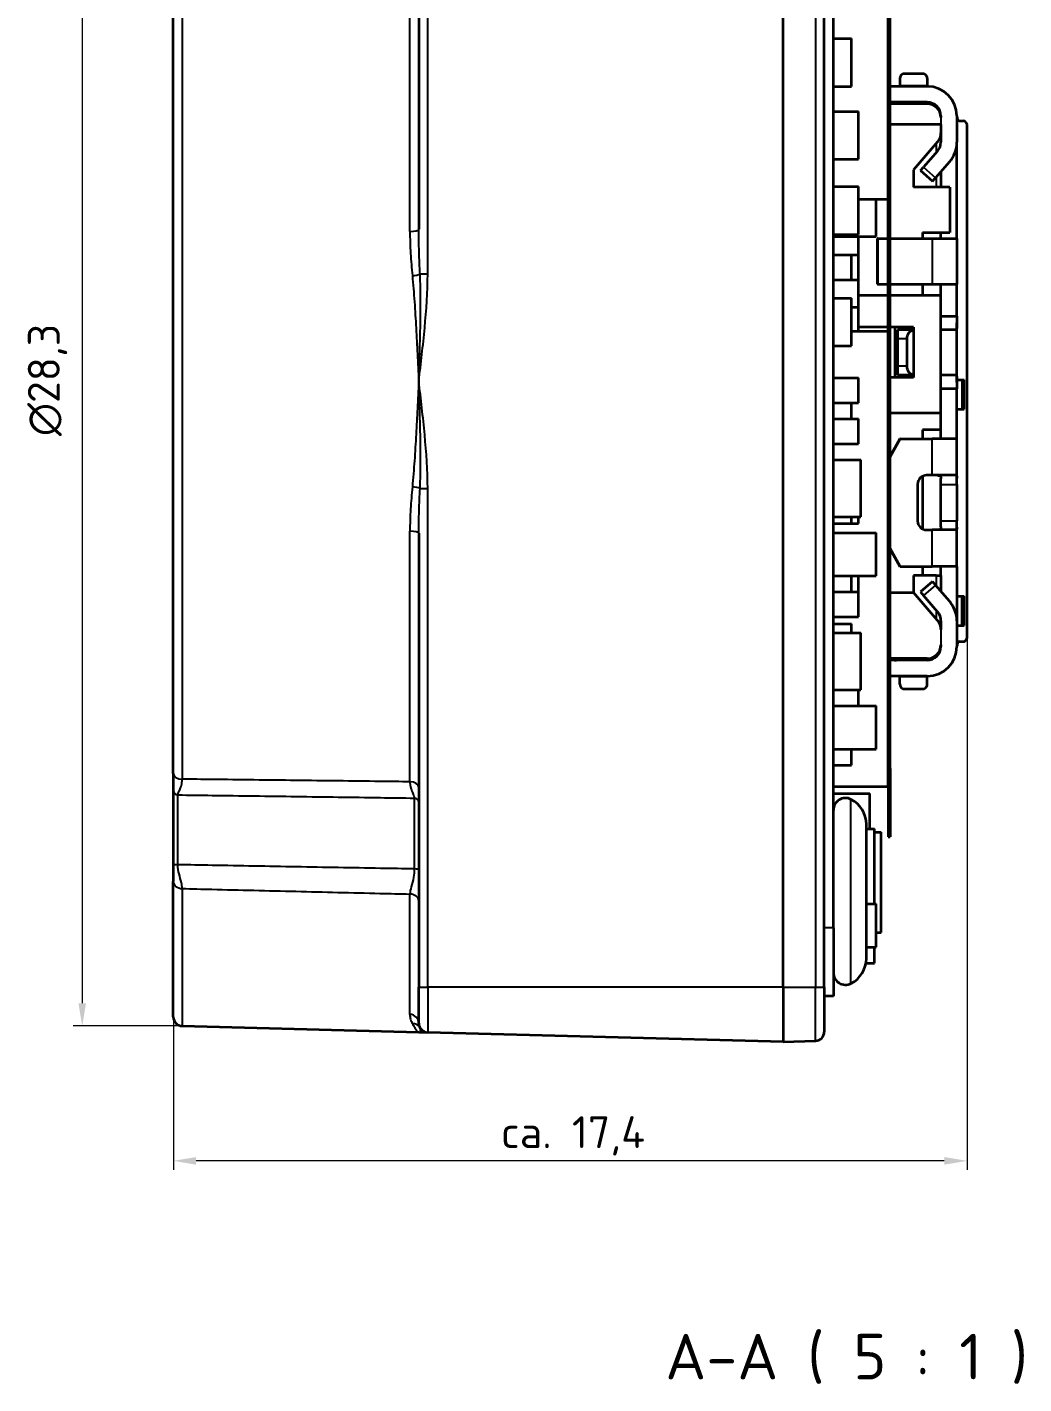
# Model space of a CAD drawing. Header units: millimetres. Extents: x 0 to 119, y 0 to 84.
# Drawn here: x 48.79 to 70.67, y 37.95 to 67.74 of the extents above; entities that cross this region are included whole.
import ezdxf

# ---------------------------------------------------------------- set-up
doc = ezdxf.new("R2010")
doc.units = ezdxf.units.MM
doc.header["$LTSCALE"] = 0.2
for name, color, linetype, lineweight in [('Bemaßung (ISO)', 7, 'Continuous', 18), ('Sichtbar (ISO)', 7, 'Continuous', 35), ('Sichtbar schmal (ISO)', 7, 'Continuous', 25), ('Symbol (ISO)', 7, 'Continuous', 18)]:
    doc.layers.add(name, color=color, linetype=linetype, lineweight=lineweight)
doc.styles.add('Bezeichnungstext (DIN)', font='isocpeur.ttf')
doc.styles.add('Notiztext (DIN)', font='isocpeur.ttf')
doc.dimstyles.new('Standard (DIN)', dxfattribs={"dimscale": 0.2, "dimtxt": 3.5, "dimasz": 2.5, "dimexe": 1, "dimexo": 0, "dimgap": 0.7, "dimtad": 1, "dimtoh": 1, "dimrnd": 1e-08, "dimtxsty": 'Notiztext (DIN)', "dimcen": 0.09, "dimdle": 10, "dimclrd": 256, "dimclre": 256, "dimclrt": 256, "dimazin": 2, "dimtfac": 0.514286, "dimtdec": 4, "dimtmove": 0, "dimatfit": 3, "dimfxl": 1, "dimtolj": 1, "dimlwd": -1, "dimlwe": -1, "dimarcsym": 0})

# ---------------------------------------------------------------- blocks, each defined once
blk = doc.blocks.new('*D20')
at = {"layer": 'Bemaßung (ISO)', "transparency": 16777216}
for p, q in [((52.191, 74.117), (49.796, 74.117)), ((49.996, 73.617), (49.996, 46.308)), ((52.191, 45.808), (49.796, 45.808))]:
    blk.add_line(p, q, dxfattribs=at)
for points in [[(49.913, 73.617), (50.079, 73.617), (49.996, 74.117)], [(49.913, 46.308), (50.079, 46.308), (49.996, 45.808)]]:
    blk.add_solid(points, dxfattribs=at)
at = {"layer": 'Defpoints', "color": 0, "transparency": 16777216}
for p in [(52.191, 74.117), (49.996, 45.808), (52.191, 45.808)]:
    blk.add_point(p, dxfattribs=at)
at = {"layer": 'Bemaßung (ISO)', "transparency": 16777216, "insert": (48.803, 58.76), "char_height": 0.7, "attachment_point": 1, "rotation": 90, "style": 'Notiztext (DIN)'}
blk.add_mtext('\\A1;\\fAIGDT|b0|i0;\\H0.7000;n\\fISOCPEUR|b0|i0;\\H0.7000;28,3', dxfattribs=at)
blk = doc.blocks.new('*D21')
at = {"layer": 'Bemaßung (ISO)', "transparency": 16777216}
for p, q in [((69.419, 54.327), (69.419, 42.647)), ((51.996, 46.008), (51.996, 42.647)), ((68.919, 42.847), (52.496, 42.847))]:
    blk.add_line(p, q, dxfattribs=at)
for points in [[(52.496, 42.93), (52.496, 42.763), (51.996, 42.847)], [(68.919, 42.93), (68.919, 42.763), (69.419, 42.847)]]:
    blk.add_solid(points, dxfattribs=at)
at = {"layer": 'Defpoints', "color": 0, "transparency": 16777216}
for p in [(69.419, 54.327), (51.996, 46.008), (51.996, 42.847)]:
    blk.add_point(p, dxfattribs=at)
at = {"layer": 'Bemaßung (ISO)', "transparency": 16777216, "insert": (59.185, 43.827), "char_height": 0.7, "attachment_point": 1, "style": 'Notiztext (DIN)'}
blk.add_mtext('\\A1;ca. 17,4', dxfattribs=at)

msp = doc.modelspace()

# ---------------------------------------------------------------- linework, layer by layer
at = {"layer": 'Sichtbar (ISO)'}
for p, q in [((57.3839, 73.2625), (57.3839, 63.2997)), ((65.3839, 46.6625), (65.3839, 73.2625)), ((66.2839, 46.6625), (66.2839, 73.2625)), ((66.4839, 47.9625), (66.4839, 71.9625)), ((67.6839, 63.9625), (67.6839, 71.9625)), ((51.9959, 51.3504), (51.9959, 68.5746)), ((67.7339, 51.4625), (67.7339, 68.4625)), ((66.4839, 67.4875), (66.8839, 67.4875)), ((66.8839, 66.4375), (66.8839, 67.4875)), ((66.4839, 66.4375), (66.8839, 66.4375)), ((68.5439, 66.4375), (67.7339, 66.4375)), ((67.9439, 66.6151), (67.9439, 66.4502)), ((67.9439, 66.4502), (67.9439, 66.4375)), ((68.4804, 66.7125), (68.0075, 66.7125)), ((68.5439, 66.6151), (68.5439, 66.4502)), ((68.5439, 66.4502), (68.5439, 66.4375)), ((66.4839, 65.8875), (67.0339, 65.8875)), ((67.0339, 64.8375), (67.0339, 65.8875)), ((68.5439, 66.0875), (67.7339, 66.0875)), ((68.5439, 66.0525), (67.7339, 66.0525)), ((68.8439, 65.5975), (67.7339, 65.5975)), ((68.8439, 65.7875), (68.8439, 65.7525)), ((68.8439, 65.5975), (68.8439, 65.2105)), ((69.1939, 65.7875), (69.1939, 65.2105)), ((69.2517, 65.6775), (69.3393, 65.6775)), ((69.4189, 54.3265), (69.4189, 65.5985)), ((68.7717, 65.2182), (68.2439, 64.6025)), ((68.7688, 65.0119), (68.4601, 64.6625)), ((69.1939, 63.0975), (69.1939, 65.2105)), ((66.4839, 64.8375), (67.0339, 64.8375)), ((68.3939, 64.5875), (68.4601, 64.6625)), ((69.0311, 64.7802), (68.7225, 64.4308)), ((68.2439, 64.6025), (68.2439, 64.2275)), ((68.3939, 64.5875), (68.6563, 64.3558)), ((68.6563, 64.3558), (68.7225, 64.4308)), ((68.8439, 64.5683), (68.8439, 64.2275)), ((66.4839, 64.2375), (67.0339, 64.2375)), ((67.0339, 63.1875), (67.0339, 64.2375)), ((69.0439, 64.2275), (68.2439, 64.2275)), ((69.0439, 64.2275), (69.0439, 63.2275)), ((67.0339, 63.9625), (67.6839, 63.9625)), ((67.4239, 63.1375), (67.4239, 63.9625)), ((67.6839, 61.0625), (67.6839, 63.9625)), ((66.4839, 63.1875), (67.0339, 63.1875)), ((68.4439, 63.2275), (68.4439, 63.0975)), ((68.4439, 63.2275), (69.0439, 63.2275)), ((68.8439, 63.0975), (68.8439, 63.2275)), ((66.4839, 63.1375), (67.4239, 63.1375)), ((67.0339, 62.7375), (67.0339, 63.1375)), ((67.4514, 63.0975), (67.4439, 63.0975)), ((67.4439, 63.0975), (67.4439, 62.0975)), ((67.4514, 63.0975), (67.6839, 63.0975)), ((67.4514, 63.0975), (67.4514, 62.0975)), ((67.7339, 63.0975), (68.6557, 63.0975)), ((68.6557, 63.0975), (69.1939, 63.0975)), ((69.1939, 63.0975), (69.1939, 62.0975)), ((66.4839, 62.7375), (66.8839, 62.7375)), ((66.8839, 62.1875), (66.8839, 62.7375)), ((66.8839, 62.7375), (67.0339, 62.7375)), ((67.0339, 62.1875), (67.0339, 62.7375)), ((66.4839, 62.1875), (66.8839, 62.1875)), ((66.8839, 62.1875), (67.0339, 62.1875)), ((67.0339, 61.5875), (67.0339, 62.1875)), ((67.4514, 62.0975), (67.4439, 62.0975)), ((67.4514, 62.0975), (67.6839, 62.0975)), ((67.7339, 62.0975), (68.6557, 62.0975)), ((68.4439, 62.0975), (68.4439, 61.8475)), ((68.6557, 62.0975), (69.1939, 62.0975)), ((68.8439, 61.8475), (68.8439, 62.0975)), ((69.1939, 61.3953), (69.1939, 62.0975)), ((66.4839, 61.7875), (66.8839, 61.7875)), ((66.8839, 60.7375), (66.8839, 61.7875)), ((67.6839, 61.8475), (67.0339, 61.8475)), ((68.8439, 61.8475), (67.7339, 61.8475)), ((68.8439, 59.2725), (68.8439, 61.8475)), ((66.8839, 61.5875), (67.0339, 61.5875)), ((67.0339, 61.0625), (67.0339, 61.5875)), ((68.8439, 61.3953), (69.1939, 61.3953)), ((69.1939, 61.3953), (69.1939, 61.2453)), ((67.6839, 61.1475), (67.0339, 61.1475)), ((68.2439, 61.1475), (67.7339, 61.1475)), ((67.8439, 60.0475), (67.8439, 61.1475)), ((68.2439, 61.0953), (67.8939, 61.0953)), ((67.8939, 61.0953), (67.8939, 60.8953)), ((68.1138, 61.0953), (68.1138, 61.1475)), ((68.2439, 61.1475), (68.2439, 60.0475)), ((69.1764, 61.0953), (68.8439, 61.0953)), ((69.1939, 59.9453), (69.1939, 61.2453)), ((66.8839, 61.0625), (67.6839, 61.0625)), ((67.6839, 51.0625), (67.6839, 61.0625)), ((67.8439, 60.7745), (67.8939, 60.8208)), ((67.8939, 60.8953), (67.8939, 60.2953)), ((68.0939, 60.8953), (68.0939, 60.2953)), ((66.4839, 60.7375), (66.8839, 60.7375)), ((67.8939, 60.2953), (67.8939, 60.0953)), ((66.4839, 60.0375), (67.0339, 60.0375)), ((67.0339, 59.4875), (67.0339, 60.0375)), ((68.2439, 60.0475), (67.7339, 60.0475)), ((68.2439, 60.0953), (67.8939, 60.0953)), ((68.0139, 60.0953), (68.0139, 60.0475)), ((68.1117, 60.0475), (68.1117, 60.0953)), ((69.1764, 60.0953), (68.8439, 60.0953)), ((69.1939, 59.9975), (69.308, 59.9975)), ((69.1939, 59.9453), (69.1939, 59.7953)), ((69.308, 59.9975), (69.308, 59.3475)), ((69.308, 59.9975), (69.3539, 59.9975)), ((69.3539, 59.3475), (69.3539, 59.9975)), ((69.1939, 59.7953), (68.8439, 59.7953)), ((69.1939, 58.6975), (69.1939, 59.7953)), ((66.4839, 59.4875), (67.0339, 59.4875)), ((66.8839, 59.1375), (66.8839, 59.4875)), ((69.1939, 59.3475), (69.308, 59.3475)), ((69.308, 59.3475), (69.3539, 59.3475)), ((66.4839, 59.1375), (67.0339, 59.1375)), ((67.0339, 58.5875), (67.0339, 59.1375)), ((67.7339, 59.2725), (68.8439, 59.2725)), ((68.8439, 58.8975), (68.8439, 59.2725)), ((67.7339, 58.3061), (67.9513, 58.6975)), ((67.9438, 58.6975), (67.7339, 58.3196)), ((67.9513, 58.6975), (67.9438, 58.6975)), ((67.9513, 58.6975), (68.6557, 58.6975)), ((68.8439, 58.8975), (68.4439, 58.8975)), ((68.4439, 58.8975), (68.4439, 58.6975)), ((69.1939, 58.6975), (68.6557, 58.6975)), ((68.8439, 58.6975), (68.8439, 58.8975)), ((69.1939, 57.8343), (69.1939, 58.6975)), ((66.4839, 58.5875), (67.0339, 58.5875)), ((66.4839, 58.2375), (67.0839, 58.2375)), ((67.0839, 56.9875), (67.0839, 58.2375)), ((68.4439, 57.8775), (68.4439, 56.7176)), ((68.6557, 57.8975), (68.5312, 57.8975)), ((69.1741, 57.8975), (68.6557, 57.8975)), ((68.8439, 57.8206), (68.8439, 57.8259)), ((68.8439, 56.7744), (68.8439, 57.8206)), ((69.1939, 57.6975), (69.1939, 57.8343)), ((68.3312, 57.6975), (68.3312, 56.8975)), ((69.1939, 57.6975), (69.1939, 56.8975)), ((66.4839, 56.9875), (67.0839, 56.9875)), ((66.8839, 56.8375), (66.8839, 56.9875)), ((67.0339, 56.8375), (67.0339, 56.9875)), ((69.1939, 56.7607), (69.1939, 56.8975)), ((57.3839, 56.6253), (57.3839, 46.6625)), ((66.4839, 56.8375), (66.8839, 56.8375)), ((66.4839, 56.6375), (67.4239, 56.6375)), ((66.8839, 56.8375), (67.0339, 56.8375)), ((67.4239, 55.6875), (67.4239, 56.6375)), ((68.5312, 56.6975), (68.6557, 56.6975)), ((69.1741, 56.6975), (68.6557, 56.6975)), ((68.8439, 56.7691), (68.8439, 56.7744)), ((69.1939, 55.8975), (69.1939, 56.7607)), ((67.9513, 55.8975), (67.7339, 56.2889)), ((67.7339, 56.2754), (67.9438, 55.8975)), ((67.9513, 55.8975), (67.9438, 55.8975)), ((67.9513, 55.8975), (68.6557, 55.8975)), ((68.4439, 55.8975), (68.4439, 55.6975)), ((69.1939, 55.8975), (68.6557, 55.8975)), ((68.8439, 55.6975), (68.8439, 55.8975)), ((69.1939, 55.8975), (69.1939, 54.7019)), ((66.4839, 55.6875), (67.4239, 55.6875)), ((66.8839, 55.3375), (66.8839, 55.6875)), ((67.0339, 55.3375), (67.0339, 55.6875)), ((68.4439, 55.6975), (68.2439, 55.6975)), ((68.2439, 55.6975), (68.2439, 55.3225)), ((68.6596, 55.5654), (68.3939, 55.3375)), ((68.6439, 55.6975), (68.4439, 55.6975)), ((68.7439, 55.6975), (68.6439, 55.6975)), ((68.6596, 55.5654), (68.7247, 55.4895)), ((69.0373, 55.1251), (68.7247, 55.4895)), ((68.7439, 55.6975), (68.8439, 55.6975)), ((68.8439, 55.6975), (68.8439, 55.3505)), ((66.4839, 55.3375), (67.0339, 55.3375)), ((67.0339, 54.7875), (67.0339, 55.3375)), ((67.7339, 55.3225), (68.2439, 55.3225)), ((68.7717, 54.7068), (68.2439, 55.3225)), ((68.3939, 55.3375), (68.4591, 55.2616)), ((68.7716, 54.8972), (68.4591, 55.2616)), ((69.1939, 55.2475), (69.308, 55.2475)), ((69.308, 54.5975), (69.308, 55.2475)), ((69.308, 55.2475), (69.3539, 55.2475)), ((69.3539, 54.5975), (69.3539, 55.2475)), ((66.4839, 54.7875), (67.0339, 54.7875)), ((66.4839, 54.6375), (66.8839, 54.6375)), ((66.8839, 54.4375), (66.8839, 54.6375)), ((68.8439, 54.7019), (68.8439, 54.5115)), ((69.1939, 54.7019), (69.1939, 54.1375)), ((69.1939, 54.5975), (69.308, 54.5975)), ((69.308, 54.5975), (69.3539, 54.5975)), ((66.4839, 54.4375), (67.0839, 54.4375)), ((67.0839, 53.1875), (67.0839, 54.4375)), ((69.2517, 54.2475), (69.3393, 54.2475)), ((68.8439, 54.1725), (68.8439, 54.1375)), ((68.5439, 53.8725), (67.7339, 53.8725)), ((68.5439, 53.8375), (67.7339, 53.8375)), ((68.5439, 53.4875), (67.7339, 53.4875)), ((67.9439, 53.4875), (67.9439, 53.4748)), ((67.9439, 53.31), (67.9439, 53.4748)), ((68.5439, 53.4875), (68.5439, 53.4748)), ((68.5439, 53.31), (68.5439, 53.4748)), ((66.4839, 53.1875), (67.0839, 53.1875)), ((67.0339, 52.8375), (67.0339, 53.1875)), ((68.0075, 53.2125), (68.4804, 53.2125)), ((66.4839, 52.8375), (67.4239, 52.8375)), ((67.4239, 51.8875), (67.4239, 52.8375)), ((66.4839, 51.8875), (67.4239, 51.8875)), ((66.8839, 51.5375), (66.8839, 51.8875)), ((66.4839, 51.5375), (66.8839, 51.5375)), ((67.7339, 51.4625), (67.7339, 49.9625)), ((51.9959, 50.9778), (51.9959, 49.3746)), ((66.4839, 51.0625), (67.6839, 51.0625)), ((67.6839, 51.0625), (67.6839, 49.9625)), ((66.4839, 50.9125), (67.2839, 50.9125)), ((67.2839, 50.1375), (67.2839, 50.9125)), ((67.2078, 47.2884), (67.2078, 50.2366)), ((67.2078, 50.1375), (67.3839, 50.1375)), ((67.3839, 48.4875), (67.3839, 50.1375)), ((67.3839, 50.0625), (67.5339, 50.0625)), ((67.5339, 47.8625), (67.5339, 50.0625)), ((67.6839, 49.9625), (67.7339, 49.9625)), ((51.9959, 46.0079), (51.9959, 48.9824)), ((67.2078, 48.4875), (67.4239, 48.4875)), ((67.4239, 47.5375), (67.4239, 48.4875)), ((66.4839, 47.9625), (66.4839, 46.4625)), ((67.4239, 47.8625), (67.5339, 47.8625)), ((67.2078, 47.5375), (67.4239, 47.5375)), ((67.3839, 47.1875), (67.3839, 47.5375)), ((67.1995, 47.1875), (67.3839, 47.1875)), ((57.3839, 45.8668), (57.3839, 46.6625)), ((65.3839, 46.6625), (65.3839, 45.4625)), ((66.2839, 46.6625), (66.2839, 45.6809)), ((66.4839, 46.4625), (66.2839, 46.4625)), ((52.1907, 45.808), (57.3839, 45.672)), ((57.3839, 45.672), (57.5787, 45.6669)), ((65.3839, 45.4625), (57.5787, 45.6669)), ((65.3839, 45.4625), (66.0892, 45.481))]:
    msp.add_line(p, q, dxfattribs=at)
for centre, radius, start, end in [((68.5439, 65.7875), 0.65, 0, 90), ((68.5439, 65.7875), 0.3, 0, 90), ((68.5439, 65.7525), 0.3, 0, 90), ((68.5439, 65.4135), 0.3, 319.39871, 0), ((68.5439, 65.2105), 0.3, 318.54847, 0), ((68.5439, 65.2105), 0.65, 318.54847, 0), ((68.2939, 60.8953), 0.2, 104.47751, 180), ((68.2939, 60.2953), 0.2, 180, 255.52249), ((68.5439, 54.7019), 0.65, 0, 40.62466), ((68.5439, 54.7019), 0.3, 0, 40.62466), ((68.5439, 54.5115), 0.3, 0, 40.60129), ((68.5439, 54.1725), 0.3, 270, 0), ((68.5439, 54.1375), 0.3, 270, 0), ((68.5439, 54.1375), 0.65, 270, 0), ((67.8682, 54.1375), 0.3, 243.4136, 270), ((66.7506, 50.5458), 0.2667, 63.27349, 180), ((66.5949, 50.2366), 0.6129, 0, 63.27349), ((66.5949, 47.2884), 0.6129, 296.72651, 0), ((66.7506, 46.9792), 0.2667, 180, 296.72651), ((52.1959, 46.0079), 0.2, 180, 268.5), ((57.5839, 45.8668), 0.2, 180, 268.5), ((66.0839, 45.6809), 0.2, 271.5, 0)]:
    msp.add_arc(centre, radius, start, end, dxfattribs=at)
for centre, major_axis, ratio, start_param, end_param in [((68.1439, 66.6151), (-0.2, 0), 0.6666667, 5.4634862, 6.2831853), ((68.3439, 66.6151), (0.2, 0), 0.6666667, 0, 0.8196991), ((69.2517, 65.7775), (0, -0.1), 0.5773503, 4.712389, 6.2831853), ((69.3393, 65.4775), (0, 0.2), 0.5, 5.3620955, 6.2831853), ((68.5312, 57.6975), (0, 0.2), 0.9997705, 0, 1.5707963), ((68.5312, 56.8975), (0, -0.2), 0.9997705, 4.712389, 6.2831853), ((69.2517, 54.1475), (0, -0.1), 0.5773503, 3.1415927, 4.712389), ((69.3393, 54.4475), (0, -0.2), 0.5, 0, 0.9210898), ((68.1439, 53.31), (-0.2, 0), 0.6666667, 0, 0.8196991), ((68.3439, 53.31), (0.2, 0), 0.6666667, 5.4634862, 6.2831853)]:
    msp.add_ellipse(centre, major_axis=major_axis, ratio=ratio, start_param=start_param, end_param=end_param, dxfattribs=at)
for points, knots in [([(69.1939, 61.2453), (69.1939, 61.2404), (69.1939, 61.2355), (69.1939, 61.2306), (69.1939, 61.2281), (69.1939, 61.2257), (69.1939, 61.2232), (69.1939, 61.222), (69.1939, 61.2208), (69.1939, 61.2196), (69.1939, 61.2135), (69.1939, 61.2075), (69.1939, 61.2016), (69.1939, 61.1969), (69.1939, 61.1923), (69.1938, 61.1877), (69.1938, 61.1786), (69.1937, 61.1699), (69.1934, 61.1617), (69.1934, 61.1597), (69.1933, 61.1576), (69.1933, 61.1557), (69.1932, 61.1537), (69.1931, 61.1517), (69.193, 61.1498), (69.193, 61.1479), (69.1929, 61.146), (69.1928, 61.1442), (69.1927, 61.143), (69.1926, 61.1417), (69.1925, 61.1405), (69.1925, 61.14), (69.1925, 61.1394), (69.1924, 61.1389), (69.1924, 61.1378), (69.1923, 61.1367), (69.1922, 61.1356), (69.192, 61.1333), (69.1918, 61.1311), (69.1916, 61.129), (69.1913, 61.1264), (69.191, 61.1239), (69.1907, 61.1215), (69.1906, 61.1211), (69.1905, 61.1207), (69.1905, 61.1202), (69.1904, 61.1198), (69.1903, 61.1194), (69.1903, 61.119), (69.1899, 61.1167), (69.1895, 61.1146), (69.189, 61.1127), (69.1886, 61.1108), (69.1881, 61.109), (69.1875, 61.1073), (69.1874, 61.107), (69.1873, 61.1067), (69.1872, 61.1065), (69.1871, 61.1062), (69.187, 61.1059), (69.1869, 61.1056), (69.1866, 61.1049), (69.1863, 61.1041), (69.186, 61.1035), (69.1857, 61.1028), (69.1854, 61.1022), (69.1851, 61.1016), (69.1847, 61.1009), (69.1843, 61.1003), (69.1838, 61.0997), (69.1836, 61.0994), (69.1834, 61.0991), (69.1832, 61.0988), (69.183, 61.0986), (69.1828, 61.0983), (69.1825, 61.0981), (69.1821, 61.0976), (69.1816, 61.0972), (69.1811, 61.0969), (69.1809, 61.0967), (69.1806, 61.0965), (69.1804, 61.0964), (69.1801, 61.0963), (69.1799, 61.0961), (69.1796, 61.096), (69.1791, 61.0958), (69.1786, 61.0956), (69.1781, 61.0955), (69.1775, 61.0954), (69.177, 61.0953), (69.1764, 61.0953)], [0, 0, 0, 0, 0.01478132, 0.01478132, 0.01478132, 0.02218285, 0.02218285, 0.02218285, 0.02588362, 0.02588362, 0.02588362, 0.04438925, 0.04438925, 0.04438925, 0.0591941, 0.0591941, 0.0591941, 0.08881126, 0.08881126, 0.08881126, 0.09623153, 0.09623153, 0.09623153, 0.1036518, 0.1036518, 0.1036518, 0.11108113, 0.11108113, 0.11108113, 0.11618484, 0.11618484, 0.11618484, 0.11851045, 0.11851045, 0.11851045, 0.12314375, 0.12314375, 0.12314375, 0.13331187, 0.13331187, 0.13331187, 0.14580771, 0.14580771, 0.14580771, 0.14811478, 0.14811478, 0.14811478, 0.15043379, 0.15043379, 0.15043379, 0.16299423, 0.16299423, 0.16299423, 0.17555829, 0.17555829, 0.17555829, 0.17787389, 0.17787389, 0.17787389, 0.18017756, 0.18017756, 0.18017756, 0.18642724, 0.18642724, 0.18642724, 0.19267691, 0.19267691, 0.19267691, 0.20007155, 0.20007155, 0.20007155, 0.20376887, 0.20376887, 0.20376887, 0.2074662, 0.2074662, 0.2074662, 0.21487876, 0.21487876, 0.21487876, 0.21867235, 0.21867235, 0.21867235, 0.22229133, 0.22229133, 0.22229133, 0.22951136, 0.22951136, 0.22951136, 0.23707975, 0.23707975, 0.23707975, 0.23707975]), ([(69.1764, 60.0953), (69.1773, 60.0953), (69.1782, 60.0952), (69.179, 60.0949), (69.1799, 60.0946), (69.1808, 60.094), (69.1817, 60.0933), (69.182, 60.0931), (69.1823, 60.0928), (69.1826, 60.0925), (69.1829, 60.0921), (69.1833, 60.0917), (69.1836, 60.0913), (69.184, 60.0907), (69.1844, 60.0901), (69.1848, 60.0894), (69.1849, 60.0893), (69.185, 60.0892), (69.1851, 60.089), (69.1852, 60.0888), (69.1853, 60.0886), (69.1855, 60.0883), (69.1858, 60.0877), (69.1861, 60.087), (69.1864, 60.0864), (69.1867, 60.0857), (69.187, 60.0849), (69.1872, 60.0841), (69.1876, 60.0832), (69.1879, 60.0822), (69.1882, 60.0812), (69.1884, 60.0805), (69.1886, 60.0797), (69.1888, 60.079), (69.1889, 60.0786), (69.1889, 60.0783), (69.189, 60.0779), (69.1892, 60.0772), (69.1894, 60.0764), (69.1895, 60.0757), (69.1897, 60.0748), (69.1898, 60.074), (69.19, 60.0731), (69.1902, 60.0722), (69.1903, 60.0713), (69.1905, 60.0704), (69.1907, 60.069), (69.1909, 60.0676), (69.1911, 60.0662), (69.1912, 60.065), (69.1914, 60.0638), (69.1915, 60.0626), (69.1915, 60.0623), (69.1916, 60.062), (69.1916, 60.0617), (69.1917, 60.061), (69.1917, 60.0604), (69.1918, 60.0598), (69.1919, 60.0585), (69.192, 60.0572), (69.1921, 60.0559), (69.1922, 60.0545), (69.1923, 60.0531), (69.1924, 60.0517), (69.1926, 60.05), (69.1927, 60.0482), (69.1928, 60.0464), (69.1928, 60.0451), (69.1929, 60.0438), (69.193, 60.0425), (69.193, 60.0419), (69.193, 60.0413), (69.193, 60.0408), (69.1931, 60.0396), (69.1931, 60.0385), (69.1932, 60.0373), (69.1932, 60.0359), (69.1933, 60.0345), (69.1933, 60.0331), (69.1934, 60.0317), (69.1934, 60.0303), (69.1934, 60.0289), (69.1935, 60.0269), (69.1935, 60.0248), (69.1936, 60.0227), (69.1936, 60.0213), (69.1936, 60.0198), (69.1937, 60.0184), (69.1937, 60.0177), (69.1937, 60.017), (69.1937, 60.0163), (69.1937, 60.0149), (69.1937, 60.0135), (69.1938, 60.012), (69.1938, 60.0105), (69.1938, 60.009), (69.1938, 60.0075), (69.1938, 60.006), (69.1938, 60.0044), (69.1938, 60.0029), (69.1939, 60.0006), (69.1939, 59.9983), (69.1939, 59.996), (69.1939, 59.9948), (69.1939, 59.9937), (69.1939, 59.9925), (69.1939, 59.9913), (69.1939, 59.9902), (69.1939, 59.989), (69.1939, 59.9866), (69.1939, 59.9843), (69.1939, 59.9819), (69.1939, 59.9804), (69.1939, 59.9789), (69.1939, 59.9774), (69.1939, 59.9765), (69.1939, 59.9756), (69.1939, 59.9747), (69.1939, 59.9728), (69.1939, 59.971), (69.1939, 59.9692), (69.1939, 59.9677), (69.1939, 59.9661), (69.1939, 59.9646), (69.1939, 59.9631), (69.1939, 59.9616), (69.1939, 59.9601), (69.1939, 59.9576), (69.1939, 59.9551), (69.1939, 59.9527), (69.1939, 59.9502), (69.1939, 59.9478), (69.1939, 59.9453)], [0, 0, 0, 0, 0.01167575, 0.01167575, 0.01167575, 0.02498344, 0.02498344, 0.02498344, 0.02968773, 0.02968773, 0.02968773, 0.03566095, 0.03566095, 0.03566095, 0.04299661, 0.04299661, 0.04299661, 0.04445742, 0.04445742, 0.04445742, 0.04692408, 0.04692408, 0.04692408, 0.05311739, 0.05311739, 0.05311739, 0.05931071, 0.05931071, 0.05931071, 0.06674739, 0.06674739, 0.06674739, 0.0718549, 0.0718549, 0.0718549, 0.07418407, 0.07418407, 0.07418407, 0.07882451, 0.07882451, 0.07882451, 0.08391237, 0.08391237, 0.08391237, 0.08900024, 0.08900024, 0.08900024, 0.09638642, 0.09638642, 0.09638642, 0.10233267, 0.10233267, 0.10233267, 0.10377259, 0.10377259, 0.10377259, 0.10666858, 0.10666858, 0.10666858, 0.11264816, 0.11264816, 0.11264816, 0.11862773, 0.11862773, 0.11862773, 0.12606406, 0.12606406, 0.12606406, 0.13126741, 0.13126741, 0.13126741, 0.1335004, 0.1335004, 0.1335004, 0.13794845, 0.13794845, 0.13794845, 0.14313092, 0.14313092, 0.14313092, 0.14831339, 0.14831339, 0.14831339, 0.15569581, 0.15569581, 0.15569581, 0.16069928, 0.16069928, 0.16069928, 0.16307823, 0.16307823, 0.16307823, 0.16785224, 0.16785224, 0.16785224, 0.17287263, 0.17287263, 0.17287263, 0.17789303, 0.17789303, 0.17789303, 0.18529131, 0.18529131, 0.18529131, 0.18899045, 0.18899045, 0.18899045, 0.19268959, 0.19268959, 0.19268959, 0.20006779, 0.20006779, 0.20006779, 0.20465302, 0.20465302, 0.20465302, 0.20744598, 0.20744598, 0.20744598, 0.21304596, 0.21304596, 0.21304596, 0.21764273, 0.21764273, 0.21764273, 0.22223951, 0.22223951, 0.22223951, 0.22962355, 0.22962355, 0.22962355, 0.2370076, 0.2370076, 0.2370076, 0.2370076]), ([(68.7704, 57.8975), (68.7763, 57.8975), (68.7819, 57.8973), (68.7872, 57.8969), (68.7934, 57.8965), (68.7992, 57.8957), (68.8044, 57.8944), (68.8061, 57.894), (68.8078, 57.8936), (68.8094, 57.8931), (68.8101, 57.8929), (68.8107, 57.8927), (68.8114, 57.8924), (68.8121, 57.8922), (68.8127, 57.892), (68.8134, 57.8917), (68.8149, 57.8911), (68.8163, 57.8905), (68.8177, 57.8898), (68.8192, 57.8891), (68.8206, 57.8883), (68.8219, 57.8875), (68.8224, 57.8872), (68.8229, 57.8868), (68.8233, 57.8865), (68.8238, 57.8862), (68.8243, 57.8858), (68.8247, 57.8855), (68.8254, 57.885), (68.8259, 57.8845), (68.8265, 57.8841), (68.8271, 57.8836), (68.8277, 57.883), (68.8282, 57.8825), (68.8297, 57.8811), (68.8311, 57.8795), (68.8323, 57.8778), (68.8334, 57.8765), (68.8343, 57.875), (68.8352, 57.8734), (68.8354, 57.8731), (68.8356, 57.8728), (68.8358, 57.8724), (68.836, 57.8721), (68.8361, 57.8717), (68.8363, 57.8714), (68.8371, 57.8697), (68.8379, 57.868), (68.8385, 57.8663), (68.8393, 57.8643), (68.8399, 57.8623), (68.8405, 57.8602), (68.8405, 57.8599), (68.8406, 57.8597), (68.8407, 57.8594), (68.8408, 57.8589), (68.8409, 57.8583), (68.8411, 57.8578), (68.8418, 57.8546), (68.8424, 57.8512), (68.8428, 57.8477), (68.843, 57.8465), (68.8431, 57.8452), (68.8432, 57.8438), (68.8434, 57.8423), (68.8435, 57.8408), (68.8436, 57.8392), (68.8438, 57.835), (68.8439, 57.8305), (68.8439, 57.8259)], [0, 0, 0, 0, 0.02281704, 0.02281704, 0.02281704, 0.04956715, 0.04956715, 0.04956715, 0.05825986, 0.05825986, 0.05825986, 0.06195366, 0.06195366, 0.06195366, 0.06565942, 0.06565942, 0.06565942, 0.07438026, 0.07438026, 0.07438026, 0.08338798, 0.08338798, 0.08338798, 0.08680292, 0.08680292, 0.08680292, 0.09020591, 0.09020591, 0.09020591, 0.094694, 0.094694, 0.094694, 0.09918209, 0.09918209, 0.09918209, 0.11155125, 0.11155125, 0.11155125, 0.12169453, 0.12169453, 0.12169453, 0.12392041, 0.12392041, 0.12392041, 0.12615616, 0.12615616, 0.12615616, 0.13634436, 0.13634436, 0.13634436, 0.14736036, 0.14736036, 0.14736036, 0.14876746, 0.14876746, 0.14876746, 0.15156804, 0.15156804, 0.15156804, 0.16761665, 0.16761665, 0.16761665, 0.17349346, 0.17349346, 0.17349346, 0.18014, 0.18014, 0.18014, 0.19829062, 0.19829062, 0.19829062, 0.19829062]), ([(69.1741, 57.8975), (69.1756, 57.8975), (69.177, 57.8973), (69.1784, 57.8969), (69.1801, 57.8963), (69.1817, 57.8953), (69.1831, 57.894), (69.1832, 57.8938), (69.1834, 57.8937), (69.1836, 57.8935), (69.1838, 57.8933), (69.184, 57.8931), (69.1842, 57.8928), (69.1852, 57.8917), (69.186, 57.8904), (69.1868, 57.8889), (69.1869, 57.8888), (69.187, 57.8886), (69.1871, 57.8885), (69.1872, 57.8883), (69.1873, 57.8881), (69.1874, 57.8879), (69.1879, 57.8868), (69.1884, 57.8856), (69.1889, 57.8843), (69.1892, 57.8834), (69.1895, 57.8824), (69.1898, 57.8814), (69.1901, 57.8802), (69.1905, 57.879), (69.1907, 57.8778), (69.1911, 57.8763), (69.1914, 57.8748), (69.1916, 57.8733), (69.1917, 57.8729), (69.1917, 57.8726), (69.1918, 57.8723), (69.1919, 57.8717), (69.192, 57.8712), (69.192, 57.8706), (69.1925, 57.8677), (69.1928, 57.8646), (69.1931, 57.8614), (69.1933, 57.8579), (69.1935, 57.8541), (69.1937, 57.8502), (69.1937, 57.8497), (69.1937, 57.8492), (69.1937, 57.8487), (69.1938, 57.8482), (69.1938, 57.8477), (69.1938, 57.8472), (69.1939, 57.8431), (69.1939, 57.8388), (69.1939, 57.8343)], [0, 0, 0, 0, 0.01687684, 0.01687684, 0.01687684, 0.03880748, 0.03880748, 0.03880748, 0.04148569, 0.04148569, 0.04148569, 0.04476895, 0.04476895, 0.04476895, 0.06046503, 0.06046503, 0.06046503, 0.06211185, 0.06211185, 0.06211185, 0.06408153, 0.06408153, 0.06408153, 0.07489859, 0.07489859, 0.07489859, 0.08285483, 0.08285483, 0.08285483, 0.09165839, 0.09165839, 0.09165839, 0.1016022, 0.1016022, 0.1016022, 0.10362744, 0.10362744, 0.10362744, 0.10712597, 0.10712597, 0.10712597, 0.12430357, 0.12430357, 0.12430357, 0.14271732, 0.14271732, 0.14271732, 0.1449585, 0.1449585, 0.1449585, 0.14721154, 0.14721154, 0.14721154, 0.16572276, 0.16572276, 0.16572276, 0.16572276]), ([(68.8439, 56.7691), (68.8439, 56.7634), (68.8438, 56.7579), (68.8434, 56.7528), (68.8431, 56.7491), (68.8426, 56.7456), (68.8421, 56.7423), (68.8417, 56.74), (68.8412, 56.7377), (68.8407, 56.7356), (68.8404, 56.7344), (68.84, 56.7332), (68.8397, 56.7321), (68.8395, 56.7314), (68.8392, 56.7306), (68.839, 56.7299), (68.8388, 56.7295), (68.8387, 56.7291), (68.8385, 56.7288), (68.8383, 56.728), (68.8379, 56.7272), (68.8376, 56.7265), (68.8371, 56.7251), (68.8364, 56.7238), (68.8358, 56.7226), (68.8351, 56.7213), (68.8343, 56.72), (68.8335, 56.7188), (68.8331, 56.7183), (68.8327, 56.7177), (68.8323, 56.7172), (68.8319, 56.7166), (68.8315, 56.7161), (68.831, 56.7155), (68.8306, 56.715), (68.8301, 56.7145), (68.8296, 56.714), (68.8292, 56.7134), (68.8287, 56.7129), (68.8282, 56.7125), (68.8267, 56.711), (68.825, 56.7097), (68.8233, 56.7085), (68.8219, 56.7075), (68.8203, 56.7066), (68.8187, 56.7057), (68.8184, 56.7055), (68.8181, 56.7054), (68.8177, 56.7052), (68.8174, 56.705), (68.817, 56.7049), (68.8167, 56.7047), (68.815, 56.7039), (68.8132, 56.7032), (68.8114, 56.7026), (68.8095, 56.7019), (68.8074, 56.7013), (68.8053, 56.7008), (68.805, 56.7007), (68.8047, 56.7006), (68.8044, 56.7006), (68.8038, 56.7004), (68.8031, 56.7003), (68.8025, 56.7001), (68.7981, 56.6992), (68.7935, 56.6986), (68.7885, 56.6982), (68.7829, 56.6977), (68.7768, 56.6975), (68.7704, 56.6975)], [0, 0, 0, 0, 0.0225075, 0.0225075, 0.0225075, 0.03838937, 0.03838937, 0.03838937, 0.0495882, 0.0495882, 0.0495882, 0.05577472, 0.05577472, 0.05577472, 0.05973174, 0.05973174, 0.05973174, 0.06196123, 0.06196123, 0.06196123, 0.06643816, 0.06643816, 0.06643816, 0.07438406, 0.07438406, 0.07438406, 0.0827853, 0.0827853, 0.0827853, 0.08681232, 0.08681232, 0.08681232, 0.09082739, 0.09082739, 0.09082739, 0.09501554, 0.09501554, 0.09501554, 0.09920369, 0.09920369, 0.09920369, 0.11156724, 0.11156724, 0.11156724, 0.12180686, 0.12180686, 0.12180686, 0.12393079, 0.12393079, 0.12393079, 0.12606381, 0.12606381, 0.12606381, 0.13634723, 0.13634723, 0.13634723, 0.14717184, 0.14717184, 0.14717184, 0.14877082, 0.14877082, 0.14877082, 0.15195446, 0.15195446, 0.15195446, 0.17350668, 0.17350668, 0.17350668, 0.19829038, 0.19829038, 0.19829038, 0.19829038]), ([(69.1939, 56.7607), (69.1939, 56.7576), (69.1939, 56.7546), (69.1939, 56.7517), (69.1938, 56.748), (69.1937, 56.7445), (69.1935, 56.7412), (69.1934, 56.739), (69.1933, 56.7369), (69.1932, 56.7349), (69.1931, 56.7344), (69.1931, 56.734), (69.1931, 56.7336), (69.1927, 56.7296), (69.1923, 56.726), (69.1918, 56.7227), (69.1913, 56.7197), (69.1907, 56.717), (69.19, 56.7145), (69.19, 56.7142), (69.1899, 56.7139), (69.1898, 56.7136), (69.1897, 56.7134), (69.1897, 56.7131), (69.1896, 56.7128), (69.1889, 56.7105), (69.188, 56.7084), (69.1871, 56.7066), (69.1861, 56.7047), (69.1851, 56.7031), (69.1839, 56.7019), (69.1838, 56.7017), (69.1837, 56.7016), (69.1836, 56.7015), (69.1834, 56.7014), (69.1833, 56.7013), (69.1832, 56.7011), (69.182, 56.7), (69.1807, 56.6991), (69.1792, 56.6985), (69.1777, 56.6978), (69.176, 56.6975), (69.1741, 56.6975)], [0, 0, 0, 0, 0.01268783, 0.01268783, 0.01268783, 0.02881468, 0.02881468, 0.02881468, 0.03930503, 0.03930503, 0.03930503, 0.04152134, 0.04152134, 0.04152134, 0.06220725, 0.06220725, 0.06220725, 0.08076904, 0.08076904, 0.08076904, 0.08286126, 0.08286126, 0.08286126, 0.08496509, 0.08496509, 0.08496509, 0.10362991, 0.10362991, 0.10362991, 0.12249259, 0.12249259, 0.12249259, 0.12439469, 0.12439469, 0.12439469, 0.12628579, 0.12628579, 0.12628579, 0.14503936, 0.14503936, 0.14503936, 0.16572274, 0.16572274, 0.16572274, 0.16572274]), ([(51.9959, 51.3504), (51.9959, 51.3117), (51.9959, 51.2704), (51.9959, 51.1894), (51.9959, 51.1497), (51.9959, 51.0756), (51.9959, 51.0417), (51.9959, 50.9996), (51.9959, 50.9865), (51.9959, 50.9778)], [-1, -1, -1, -1, -0.73179024, -0.73179024, -0.46348993, -0.46348993, -0.17826536, -0.17826536, 0, 0, 0, 0]), ([(51.9959, 49.3746), (51.9959, 49.3102), (51.9959, 49.2562), (51.9959, 49.1588), (51.9959, 49.1154), (51.9959, 49.043), (51.9959, 49.0132), (51.9959, 48.9824)], [-1, -1, -1, -1, -0.63584593, -0.63584593, -0.2716037, -0.2716037, 0, 0, 0, 0])]:
    msp.add_open_spline(points, degree=3, knots=knots, dxfattribs=at)
at = {"layer": 'Sichtbar schmal (ISO)'}
for p, q in [((57.5787, 62.3142), (57.5787, 73.2625)), ((66.0892, 73.2625), (66.0892, 46.6625)), ((52.1907, 68.698), (52.1907, 51.227)), ((57.1892, 63.2537), (57.1892, 68.7555)), ((68.5439, 66.4502), (67.9439, 66.4502)), ((68.8439, 65.7525), (68.8439, 65.5975)), ((68.7439, 65.1858), (68.7439, 64.9838)), ((68.4601, 64.6625), (68.7225, 64.4308)), ((68.7439, 64.4551), (68.7439, 64.2275)), ((68.6557, 63.0975), (68.6557, 62.0975)), ((57.5787, 62.3142), (57.4104, 62.3142)), ((68.0939, 60.8953), (67.8939, 60.8953)), ((68.0939, 60.2953), (67.8939, 60.2953)), ((68.6557, 57.8975), (68.6557, 58.6975)), ((57.4104, 57.6108), (57.5787, 57.6108)), ((57.5787, 46.6625), (57.5787, 57.6108)), ((68.8439, 57.6975), (69.1939, 57.6975)), ((68.8439, 56.8975), (69.1939, 56.8975)), ((57.1892, 51.1695), (57.1892, 56.6714)), ((68.6557, 55.8975), (68.6557, 56.6975)), ((68.7247, 55.4895), (68.4591, 55.2616)), ((68.7439, 55.6975), (68.7439, 55.4671)), ((68.7439, 54.9295), (68.7439, 54.7392)), ((68.8439, 54.5115), (68.8439, 54.1725)), ((68.5439, 53.4748), (67.9439, 53.4748)), ((67.6839, 51.4625), (67.7339, 51.4625)), ((52.0942, 49.348), (52.0942, 50.8814)), ((57.2857, 50.8117), (57.2857, 49.2557)), ((66.8706, 46.741), (66.8706, 50.784)), ((52.1907, 48.8251), (52.1907, 45.808)), ((57.1892, 46.0614), (57.1892, 48.7039)), ((66.4839, 47.9625), (66.2839, 47.9625)), ((57.3839, 46.6625), (57.5787, 46.6625)), ((57.5787, 46.6625), (57.5787, 45.6669)), ((65.3839, 46.6625), (57.5787, 46.6625)), ((65.3839, 46.6625), (66.0892, 46.6625)), ((66.0892, 46.6625), (66.2839, 46.6625)), ((66.0892, 45.481), (66.0892, 46.6625))]:
    msp.add_line(p, q, dxfattribs=at)
for centre, major_axis, ratio, start_param, end_param in [((57.1839, 63.2997), (0.2, 0), 0.2303852, 4.7385689, 6.2831853), ((57.2369, 62.3142), (-0.1991, -0.0191), 0.1640449, 1.5813882, 2.6132992), ((57.2369, 57.6108), (0.1991, -0.0191), 0.1640449, 0.5282934, 1.5602044), ((57.1839, 56.6253), (0.2, 0), 0.2303852, 0, 1.5446164), ((52.1959, 51.3504), (-0.2, 0), 0.6171538, 0, 1.5446164), ((52.0959, 50.9778), (-0.1, 0), 0.9638823, 0, 1.553343), ((57.1839, 51.0464), (0.2, 0), 0.6155229, 0, 1.5446164), ((57.2839, 50.7144), (0.1, 0), 0.9722359, 0, 1.553343), ((52.0959, 49.3746), (-0.1, 0), 0.2663285, 0, 1.553343), ((57.2839, 49.2323), (0.1, 0), 0.2340029, 0, 1.553343), ((52.1959, 48.9824), (-0.2, 0), 0.7868426, 0, 1.5446164), ((57.1839, 48.5463), (0.2, 0), 0.788119, 0, 1.5446164), ((57.1839, 45.8668), (0.2, 0), 0.9730995, 0, 1.5446164), ((57.2369, 45.6679), (0.1735, 0.0994), 0.9819626, 0, 1.031911)]:
    msp.add_ellipse(centre, major_axis=major_axis, ratio=ratio, start_param=start_param, end_param=end_param, dxfattribs=at)
for points, knots in [([(57.1892, 63.2537), (57.1892, 63.0926), (57.1947, 62.9309), (57.2133, 62.6067), (57.2264, 62.4443), (57.2421, 62.2818)], [0, 0, 0, 0, 0.05033829, 0.05033829, 0.10067659, 0.10067659, 0.10067659, 0.10067659]), ([(57.4104, 62.3142), (57.4025, 62.479), (57.396, 62.6437), (57.3867, 62.9725), (57.3839, 63.1364), (57.3839, 63.2997)], [-0.10067659, -0.10067659, -0.10067659, -0.10067659, -0.05033829, -0.05033829, 0, 0, 0, 0]), ([(57.2421, 62.2818), (57.2607, 62.0908), (57.2754, 61.8987), (57.3018, 61.5136), (57.3135, 61.3203), (57.3243, 61.1268), (57.3349, 60.9384), (57.3448, 60.7496), (57.3645, 60.3615), (57.3742, 60.162), (57.3839, 59.9625)], [-0.23556425, -0.23556425, -0.23556425, -0.23556425, -0.17639555, -0.17639555, -0.11722686, -0.11722686, -0.11722686, -0.05963668, -0.05963668, 0.00111053, 0.00111053, 0.00111053, 0.00111053]), ([(57.3839, 59.9625), (57.3909, 60.1628), (57.3978, 60.3631), (57.4097, 60.7535), (57.4148, 60.9437), (57.4184, 61.1342), (57.4221, 61.3298), (57.4244, 61.5258), (57.4231, 61.9188), (57.4197, 62.1158), (57.4104, 62.3142)], [-0.00111053, -0.00111053, -0.00111053, -0.00111053, 0.05963668, 0.05963668, 0.11722686, 0.11722686, 0.11722686, 0.17639555, 0.17639555, 0.23556425, 0.23556425, 0.23556425, 0.23556425]), ([(57.3839, 59.9625), (57.4304, 60.353), (57.4768, 60.7446), (57.5502, 61.5285), (57.5787, 61.9209), (57.5787, 62.3142)], [-0.00156, -0.00156, -0.00156, -0.00156, 0.11642864, 0.11642864, 0.23441729, 0.23441729, 0.23441729, 0.23441729]), ([(57.3839, 59.9625), (57.3742, 59.763), (57.3645, 59.5635), (57.3448, 59.1754), (57.3349, 58.9866), (57.3243, 58.7982), (57.3135, 58.6047), (57.3018, 58.4115), (57.2754, 58.0263), (57.2607, 57.8343), (57.2421, 57.6433)], [-0.23667477, -0.23667477, -0.23667477, -0.23667477, -0.17592757, -0.17592757, -0.11833739, -0.11833739, -0.11833739, -0.05916869, -0.05916869, 0, 0, 0, 0]), ([(57.4104, 57.6108), (57.4197, 57.8092), (57.4231, 58.0062), (57.4244, 58.3992), (57.4221, 58.5952), (57.4184, 58.7908), (57.4148, 58.9813), (57.4097, 59.1715), (57.3978, 59.5619), (57.3909, 59.7622), (57.3839, 59.9625)], [0, 0, 0, 0, 0.05916869, 0.05916869, 0.11833739, 0.11833739, 0.11833739, 0.17592757, 0.17592757, 0.23667477, 0.23667477, 0.23667477, 0.23667477]), ([(57.5787, 57.6108), (57.5787, 58.0041), (57.5502, 58.3965), (57.4768, 59.1805), (57.4304, 59.572), (57.3839, 59.9625)], [0.45073287, 0.45073287, 0.45073287, 0.45073287, 0.56872152, 0.56872152, 0.68671016, 0.68671016, 0.68671016, 0.68671016]), ([(57.2421, 57.6433), (57.2264, 57.4808), (57.2133, 57.3183), (57.1947, 56.9941), (57.1892, 56.8324), (57.1892, 56.6714)], [0, 0, 0, 0, 0.05033829, 0.05033829, 0.10067659, 0.10067659, 0.10067659, 0.10067659]), ([(57.3839, 56.6253), (57.3839, 56.7886), (57.3867, 56.9526), (57.396, 57.2813), (57.4025, 57.446), (57.4104, 57.6108)], [-0.10067659, -0.10067659, -0.10067659, -0.10067659, -0.05033829, -0.05033829, 0, 0, 0, 0]), ([(52.0942, 50.8814), (52.0941, 50.8911), (52.0972, 50.9022), (52.1103, 50.9353), (52.1235, 50.9599), (52.1502, 51.019), (52.1636, 51.0531), (52.1839, 51.1328), (52.1908, 51.1786), (52.1907, 51.227)], [0, 0, 0, 0, 0.17826536, 0.17826536, 0.46348993, 0.46348993, 0.73179024, 0.73179024, 1, 1, 1, 1]), ([(57.1892, 51.1695), (56.9699, 51.1721), (56.7506, 51.1747), (55.9161, 51.1846), (55.3008, 51.1918), (54.6856, 51.1989), (54.0703, 51.206), (53.4551, 51.2129), (52.6235, 51.2222), (52.4071, 51.2246), (52.1907, 51.227)], [-0.61972746, -0.61972746, -0.61972746, -0.61972746, -0.55391648, -0.55391648, -0.36927765, -0.36927765, -0.36927765, -0.18463883, -0.18463883, -0.11970153, -0.11970153, -0.11970153, -0.11970153]), ([(57.1892, 51.1695), (57.1891, 51.1335), (57.1935, 51.1001), (57.2116, 51.0178), (57.2293, 50.9714), (57.2668, 50.878), (57.2859, 50.8358), (57.2857, 50.8117)], [0, 0, 0, 0, 0.21410744, 0.21410744, 0.55667933, 0.55667933, 1, 1, 1, 1]), ([(52.0942, 50.8814), (52.3457, 50.8781), (52.5971, 50.8748), (53.4638, 50.8634), (54.0791, 50.8552), (54.6943, 50.8469), (55.3095, 50.8387), (55.9248, 50.8303), (56.7886, 50.8185), (57.0371, 50.8151), (57.2857, 50.8117)], [0.10917429, 0.10917429, 0.10917429, 0.10917429, 0.18463883, 0.18463883, 0.36927765, 0.36927765, 0.36927765, 0.55391648, 0.55391648, 0.62850911, 0.62850911, 0.62850911, 0.62850911]), ([(52.1907, 48.8251), (52.1908, 48.8635), (52.1837, 48.9079), (52.1595, 49.0165), (52.1396, 49.0818), (52.1069, 49.2117), (52.094, 49.2765), (52.0942, 49.348)], [0, 0, 0, 0, 0.2716037, 0.2716037, 0.63584593, 0.63584593, 1, 1, 1, 1]), ([(57.2857, 49.2557), (57.0371, 49.26), (56.7886, 49.2644), (55.9248, 49.2794), (55.3095, 49.2903), (54.6943, 49.3012), (54.0791, 49.3122), (53.4638, 49.3232), (52.5971, 49.3388), (52.3457, 49.3434), (52.0942, 49.348)], [0.1100462, 0.1100462, 0.1100462, 0.1100462, 0.18463883, 0.18463883, 0.36927765, 0.36927765, 0.36927765, 0.55391648, 0.55391648, 0.62938101, 0.62938101, 0.62938101, 0.62938101]), ([(57.2857, 49.2557), (57.2858, 49.1943), (57.2787, 49.1325), (57.2544, 48.9971), (57.2345, 48.927), (57.2019, 48.8046), (57.1891, 48.7518), (57.1892, 48.7039)], [0, 0, 0, 0, 0.27132369, 0.27132369, 0.63569693, 0.63569693, 1, 1, 1, 1]), ([(52.1907, 48.8251), (52.4071, 48.8198), (52.6235, 48.8145), (53.4551, 48.7941), (54.0703, 48.7791), (54.6856, 48.7642), (55.3008, 48.7492), (55.9161, 48.7344), (56.7506, 48.7144), (56.9699, 48.7091), (57.1892, 48.7039)], [-0.61885377, -0.61885377, -0.61885377, -0.61885377, -0.55391648, -0.55391648, -0.36927765, -0.36927765, -0.36927765, -0.18463883, -0.18463883, -0.11882784, -0.11882784, -0.11882784, -0.11882784]), ([(57.1892, 46.0614), (57.1892, 46.0233), (57.1947, 45.9878), (57.2133, 45.9223), (57.2264, 45.8924), (57.2421, 45.8652)], [0, 0, 0, 0, 0.05033829, 0.05033829, 0.10067659, 0.10067659, 0.10067659, 0.10067659]), ([(57.2421, 45.8652), (57.2607, 45.8333), (57.2754, 45.8053), (57.3018, 45.7573), (57.3135, 45.7372), (57.3243, 45.7211), (57.3349, 45.7054), (57.3448, 45.6935), (57.3645, 45.6767), (57.3742, 45.6723), (57.3839, 45.672)], [-0.23556425, -0.23556425, -0.23556425, -0.23556425, -0.17639556, -0.17639556, -0.11722686, -0.11722686, -0.11722686, -0.05963668, -0.05963668, 0.00111052, 0.00111052, 0.00111052, 0.00111052]), ([(57.3839, 45.672), (57.3909, 45.6718), (57.3978, 45.6738), (57.4097, 45.6817), (57.4148, 45.6875), (57.4184, 45.6952), (57.4221, 45.7031), (57.4244, 45.7131), (57.4231, 45.7371), (57.4197, 45.7512), (57.4104, 45.7674)], [-0.00111052, -0.00111052, -0.00111052, -0.00111052, 0.05963668, 0.05963668, 0.11722686, 0.11722686, 0.11722686, 0.17639556, 0.17639556, 0.23556425, 0.23556425, 0.23556425, 0.23556425])]:
    msp.add_open_spline(points, degree=3, knots=knots, dxfattribs=at)

# ---------------------------------------------------------------- texts
at = {"layer": 'Symbol (ISO)', "insert": (62.794, 37.9508), "char_height": 1, "attachment_point": 7, "line_spacing_factor": 0.25, "style": 'Bezeichnungstext (DIN)'}
msp.add_mtext('A-A ( 5 : 1 )', dxfattribs=at)

# ---------------------------------------------------------------- dimensions: what is measured, and where the dimension line sits
at = {"layer": 'Bemaßung (ISO)'}
dim = msp.add_linear_dim(base=(49.9959, 45.808), p1=(52.1907, 74.117), p2=(52.1907, 45.808), angle=90, text='\\fAIGDT|b0|i0;\\H0.7000;n\\fISOCPEUR|b0|i0;\\H0.7000;<>', dimstyle='Standard (DIN)', override={"dimgap": 0.7, "dimtoh": 0, "dimdec": 1, "dimtol": 0, "dimlim": 0, "dimtp": 0, "dimtm": 0, "dimtdec": 4, "dimtofl": 0, "dimatfit": 1}, dxfattribs=at)
dim.commit()
dim.dimension.update_dxf_attribs({"geometry": '*D20', "text_midpoint": (49.9959, 59.9605), "dimtype": 160})
dim = msp.add_linear_dim(base=(51.9959, 42.8466), p1=(69.4189, 54.3265), p2=(51.9959, 46.0079), text='ca. <>', dimstyle='Standard (DIN)', override={"dimgap": 0.7, "dimtoh": 0, "dimdec": 1, "dimtol": 0, "dimlim": 0, "dimtp": 0, "dimtm": 0, "dimtdec": 4, "dimtofl": 0, "dimatfit": 1}, dxfattribs=at)
dim.commit()
dim.dimension.update_dxf_attribs({"geometry": '*D21', "text_midpoint": (60.7074, 42.8466), "dimtype": 160})

doc.saveas('drawing.dxf')
